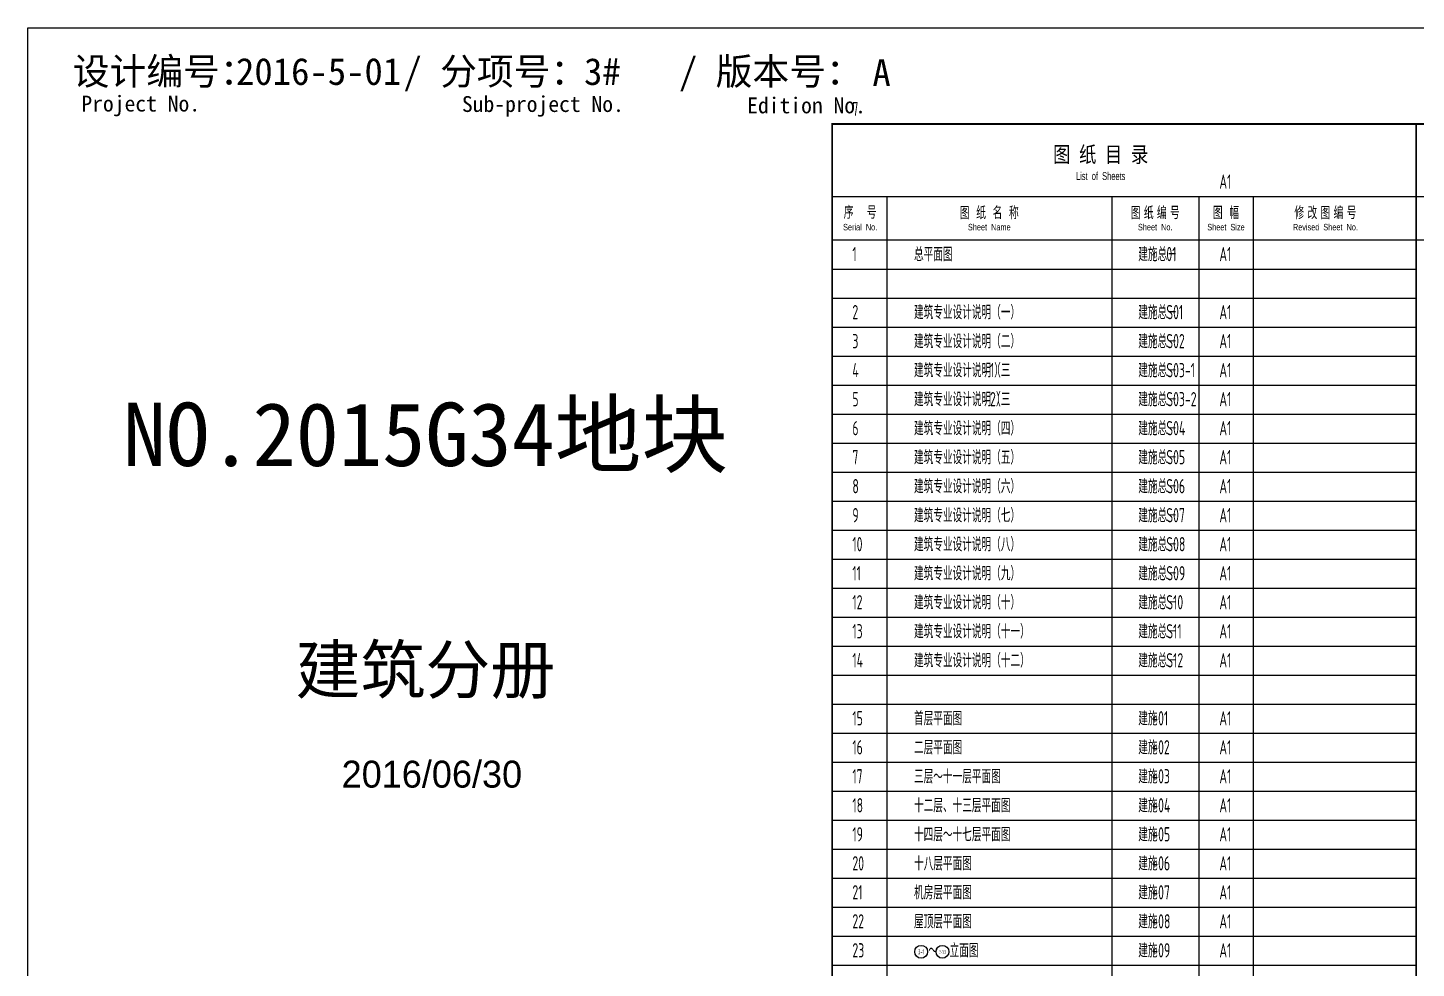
# Model space of a CAD drawing. Extents: x -59851 to 653804, y -249523 to 437614.
# Drawn here: x 278136 to 321876, y 262311 to 291952 of the extents above; entities that cross this region are included whole.
import ezdxf
from ezdxf.enums import TextEntityAlignment as Align

# ---------------------------------------------------------------- set-up
doc = ezdxf.new("R2010")
doc.units = 0
doc.header["$LTSCALE"] = 1000
doc.header["$MEASUREMENT"] = 0
for name, color, linetype in [('LABEL_FIXBOX_PM', 7, 'Continuous'), ('LABEL_FIXTXT_PM', 3, 'Continuous'), ('LABEL_TXT_PM', 1, 'Continuous'), ('PUB_TEXT', 7, 'Continuous')]:
    doc.layers.add(name, color=color, linetype=linetype)
doc.styles.add('LABEL_FIXBOX_PM', font='simhei.ttf', dxfattribs={"width": 0.8})
doc.styles.add('LABEL_FIXTXT_PM', font='pm_njadri_r.shx', dxfattribs={"width": 0.7, "bigfont": 'pm_njadri_hztxt.shx'})
doc.styles.add('LABEL_SONG_PM', font='')
doc.styles.add('LABEL_TXT_PM', font='pm_njadri_romans1.shx', dxfattribs={"width": 0.7, "bigfont": 'pm_njadri_hztxt.shx'})
doc.styles.get("Standard").update_dxf_attribs({"font": 'gbenor.shx', "width": 0.7, "bigfont": 'gbcbig.shx'})
doc.styles.get('LABEL_SONG_PM').set_extended_font_data('SimSun')

# ---------------------------------------------------------------- blocks, each defined once
blk = doc.blocks.new('PMSheet_A1SGTML_20150113_5-3892015052617353002')
at = {"layer": 'LABEL_FIXBOX_PM'}
for p, q in [((270.574726841923, 540.8042221014246), (270.5747268419224, 69.94707924428113)), ((341.4680119920039, 540.8042221014246), (341.4680119920039, 69.94707924428113)), ((368.8965834205743, 540.8042221014246), (368.8965834205743, 69.94707924428113)), ((386.0394405634317, 540.8042221014246), (386.0394405634323, 69.94707924428113)), ((253.4318696990662, 517.9470792442826), (437.3959993859352, 517.9470792442826)), ((253.4318696990662, 508.8042221014252), (437.3959993859352, 508.8042221014252)), ((253.4318696990662, 499.6613649585678), (437.3959993859352, 499.6613649585678)), ((253.4318696990662, 490.518507815711), (437.3959993859352, 490.518507815711)), ((253.4318696990662, 481.3756506728536), (437.3959993859352, 481.3756506728536)), ((253.4318696990662, 472.2327935299962), (437.3959993859352, 472.2327935299962)), ((253.4318696990662, 463.0899363871394), (437.3959993859352, 463.0899363871394)), ((253.4318696990662, 453.947079244282), (437.3959993859352, 453.947079244282)), ((253.4318696990662, 444.8042221014246), (437.3959993859352, 444.8042221014246)), ((253.4318696990656, 435.6613649585678), (437.3959993859352, 435.6613649585678)), ((253.4318696990656, 426.5185078157104), (437.3959993859352, 426.5185078157104)), ((253.4318696990656, 417.3756506728536), (437.3959993859352, 417.3756506728536)), ((253.4318696990656, 408.2327935299962), (437.3959993859352, 408.2327935299962)), ((253.4318696990656, 399.0899363871391), (437.3959993859352, 399.0899363871391)), ((253.4318696990656, 389.947079244282), (437.3959993859352, 389.947079244282)), ((253.4318696990656, 380.8042221014249), (437.3959993859352, 380.8042221014249)), ((253.4318696990656, 371.6613649585681), (437.3959993859352, 371.6613649585681)), ((253.4318696990656, 362.5185078157107), (437.3959993859352, 362.5185078157107)), ((253.4318696990656, 353.3756506728536), (437.3959993859352, 353.3756506728536)), ((253.4318696990656, 344.2327935299965), (437.3959993859352, 344.2327935299965)), ((253.4318696990656, 335.0899363871391), (437.3959993859352, 335.0899363871391)), ((253.4318696990656, 325.9470792442823), (437.3959993859352, 325.9470792442823)), ((253.4318696990662, 316.8042221014255), (437.3959993859352, 316.8042221014255)), ((253.4318696990662, 307.6613649585681), (437.3959993859352, 307.6613649585681)), ((253.4318696990662, 298.5185078157107), (437.3959993859352, 298.5185078157107))]:
    blk.add_line(p, q, dxfattribs=at)
blk.add_lwpolyline([(0, 594), (841, 594), (841, 7.275957614183426e-14), (0, 0)], close=True, dxfattribs=at)
at = {"layer": 'LABEL_FIXBOX_PM', "const_width": 0.5714285714285714}
for points in [[(253.4318696990656, 563.6613649585661), (253.4318696990656, 69.94707924428113), (437.3959993859352, 69.94707924428113), (437.3959993859357, 563.6613649585667)], [(437.3959993859357, 563.6613649585667), (437.3959993859357, 69.94707924428171), (621.3601290728053, 69.94707924428171), (621.3601290728059, 563.6613649585672)]]:
    blk.add_lwpolyline(points, close=True, dxfattribs=at)
at = {"layer": 'LABEL_FIXBOX_PM', "const_width": 0.4}
for points in [[(253.4318696990662, 540.8042221014246), (437.3959993859357, 540.8042221014246)], [(437.3959993859363, 540.8042221014243), (621.3601290728059, 540.8042221014243)], [(253.4318696990656, 527.0899363871388), (437.3959993859352, 527.0899363871388)], [(437.3959993859357, 527.0899363871386), (621.3601290728053, 527.0899363871386)]]:
    blk.add_lwpolyline(points, dxfattribs=at)
at = {"layer": 'LABEL_FIXBOX_PM', "style": 'LABEL_SONG_PM'}
for s, p in [('Project No.', (35.58469079655566, 569.4820434016062)), ('Sub-project No.', (162.2769172202222, 569.347693808293)), ('Edition No.', (245.3200738560539, 569.6305140001001))]:
    blk.add_text(s, height=5, dxfattribs=at).set_placement(p, align=Align.MIDDLE)
at = {"layer": 'LABEL_FIXBOX_PM'}
for s, height, style, width, p in [('图 纸 目 录', 5, 'LABEL_FIXBOX_PM', 0.8, (337.991090944212, 554.1561249017725)), ('List  of  Sheets', 2.514285714285714, 'LABEL_FIXTXT_PM', 0.7, (337.991090944212, 547.3197881489128)), ('序    号', 4, 'LABEL_FIXTXT_PM', 0.7, (262.2163917666255, 536.0077102626905)), ('图  纸  名  称', 4, 'LABEL_FIXTXT_PM', 0.7, (302.8986607502011, 535.8803077980938)), ('图 纸 编 号', 4, 'LABEL_FIXTXT_PM', 0.7, (355.1822977062891, 535.8803077980938)), ('图  幅', 4, 'LABEL_FIXTXT_PM', 0.7, (377.4680119920039, 535.8803077980938)), ('修 改 图 编 号', 4, 'LABEL_FIXTXT_PM', 0.7, (408.7858452750021, 535.8803077980938)), ('Serial  No.', 2.057142857142857, 'LABEL_FIXTXT_PM', 0.7, (262.2163917666255, 531.2002744175492)), ('Sheet  Name', 2.057142857142857, 'LABEL_FIXTXT_PM', 0.7, (302.8986607502011, 531.2002744175486)), ('Sheet  No.', 2.057142857142857, 'LABEL_FIXTXT_PM', 0.7, (355.1822977062891, 531.2002744175486)), ('Sheet  Size', 2.057142857142857, 'LABEL_FIXTXT_PM', 0.7, (377.4680119920039, 531.2002744175486)), ('Revised  Sheet  No.', 2.057142857142857, 'LABEL_FIXTXT_PM', 0.7, (408.7858452750021, 531.2002744175486))]:
    blk.add_text(s, height=height, dxfattribs=dict(at, style=style, width=width)).set_placement(p, align=Align.MIDDLE)
at = {"layer": 'LABEL_FIXTXT_PM', "style": 'LABEL_SONG_PM'}
blk.add_text('设计编号：        / 分项号：     / 版本号：', height=8.494949494949498, dxfattribs=at).set_placement((14.17239798694238, 576.0234396386388))
at = {"layer": 'LABEL_TXT_PM'}
for tag, p, height, style in [('设计编号', (65.61638941911166, 575.9883602261345), 8.494949, 'LABEL_SONG_PM'), ('分项号', (175.237360528881, 575.9618944729347), 8.494949, 'LABEL_SONG_PM'), ('版本号', (266.0767784222251, 575.5964215740931), 8.494949, 'LABEL_SONG_PM'), ('专业负责', (83.09723373105109, 248.5235052103308), 12, 'LABEL_TXT_PM'), ('审核', (84.23000752039253, 224.6794299683985), 12, 'LABEL_TXT_PM'), ('校对', (84.98858534144937, 201.9911810676337), 12, 'LABEL_TXT_PM'), ('设计', (84.7530085066089, 177.6348317165603), 12, 'LABEL_TXT_PM'), ('绘制', (85.9691702346236, 154.4641493467518), 12, 'LABEL_TXT_PM')]:
    blk.add_attdef(tag, p, '', height=height, dxfattribs=dict(at, style=style))
for tag, height, style, p in [('工程名称', 20, 'LABEL_FIXBOX_PM', (125.2916091350064, 455.8653963203076)), ('专业分册', 15, 'LABEL_FIXBOX_PM', (125.2665108964301, 384.1910563287698)), ('日期', 8.494949, 'LABEL_TXT_PM', (127.3030099878687, 354.5123581557942))]:
    blk.add_attdef(tag, text='', height=height, dxfattribs=dict(at, style=style)).set_placement(p, align=Align.CENTER)
at = {"layer": 'LABEL_TXT_PM', "style": 'LABEL_TXT_PM', "width": 0.7}
for tag, p in [('专业负责签名', (189.5830663018158, 248.4154533542717)), ('审核签名', (189.5830663018158, 224.4762512473868)), ('校对签名', (189.5830663018158, 202.3340554370685)), ('设计签名', (189.5830663018158, 176.8138191310256)), ('绘制签名', (189.5830663018158, 154.6176306466285))]:
    blk.add_attdef(tag, text='', height=12, dxfattribs=at).set_placement(p, align=Align.CENTER)

msp = doc.modelspace()

# ---------------------------------------------------------------- linework, layer by layer
at = {"layer": 'PUB_TEXT'}
for centre in [(306279.5911705826, 262830.1292027344), (306950.7613833486, 262830.1292027344)]:
    msp.add_circle(centre, 202.5, dxfattribs=at)

# ---------------------------------------------------------------- block references
ref = msp.add_blockref('PMSheet_A1SGTML_20150113_5-3892015052617353002', (278136.2163027599, 232551.6536266137), dxfattribs=dict(xscale=100, yscale=100, zscale=100))
ref.add_attrib('设计编号', '2016-5-01', (284697.855244671, 290150.4896492272), dxfattribs={"layer": 'LABEL_TXT_PM', "height": 849.4949, "style": 'LABEL_SONG_PM'})
ref.add_attrib('分项号', '3#', (295659.9523556479, 290147.8430739072), dxfattribs={"layer": 'LABEL_TXT_PM', "height": 849.4949, "style": 'LABEL_SONG_PM'})
ref.add_attrib('版本号', 'A', (304743.8941449823, 290111.295784023), dxfattribs={"layer": 'LABEL_TXT_PM', "height": 849.4949, "style": 'LABEL_SONG_PM'})
ref.add_attrib('日期', '2016/06/30', dxfattribs={"layer": 'LABEL_TXT_PM', "height": 849.4949, "style": 'LABEL_TXT_PM'}).set_placement((290866.5173015469, 268002.8894421932), align=Align.CENTER)
ref.add_attrib('专业分册', '建筑分册', dxfattribs={"layer": 'LABEL_TXT_PM', "height": 1500, "style": 'LABEL_FIXBOX_PM'}).set_placement((290662.8673924028, 270970.7592594906), align=Align.CENTER)
ref.add_attrib('工程名称', 'NO.2015G34地块', dxfattribs={"layer": 'LABEL_TXT_PM', "height": 2000, "style": 'LABEL_FIXBOX_PM'}).set_placement((290665.3772162606, 278138.1932586444), align=Align.CENTER)

# ---------------------------------------------------------------- texts
at = {"layer": 'PUB_TEXT', "width": 0.7}
for s, height, p in [('7', 450, (304113.7810721627, 289164.4149170198)), ('A1', 450, (315675.7763521799, 286878.7006313057)), ('1', 450, (304113.7810721627, 284592.9863455915)), ('总平面图', 434.0425531914893, (306054.5911705826, 284592.9863455915)), ('建施总－', 434.0425531914893, (313119.6160431422, 284592.9863455915)), ('01', 450, (314004.296894206, 284592.9863455915)), ('A1', 450, (315675.7763521798, 284592.9863455915)), ('2', 450, (304113.7810721627, 282764.41491702)), ('建筑专业设计说明（一）', 434.0425531914893, (306054.5911705826, 282764.4149170201)), ('建施总－', 434.0425531914893, (313119.6160431422, 282764.4149170201)), ('S01', 450, (314004.296894206, 282764.4149170201)), ('A1', 450, (315675.7763521798, 282764.4149170201)), ('3', 450, (304113.7810721627, 281850.1292027343)), ('建筑专业设计说明（二）', 434.0425531914893, (306054.5911705826, 281850.1292027344)), ('建施总－', 434.0425531914893, (313119.6160431422, 281850.1292027344)), ('S02', 450, (314004.296894206, 281850.1292027344)), ('A1', 450, (315675.7763521798, 281850.1292027344)), ('4', 450, (304113.7810721627, 280935.8434884486)), ('建筑专业设计说明（三', 434.0425531914893, (306054.5911705826, 280935.8434884487)), ('-1', 450, (308266.2932982422, 280935.8434884487)), ('）', 434.0425531914893, (308581.2932982422, 280935.8434884487)), ('建施总－', 434.0425531914893, (313119.6160431422, 280935.8434884486)), ('S03-1', 450, (314004.296894206, 280935.8434884486)), ('A1', 450, (315675.7763521798, 280935.8434884487)), ('5', 450, (304113.7810721627, 280021.5577741629)), ('建筑专业设计说明（三', 434.0425531914893, (306054.5911705826, 280021.557774163)), ('-2', 450, (308266.2932982422, 280021.557774163)), ('）', 434.0425531914893, (308633.7932982422, 280021.557774163)), ('建施总－', 434.0425531914893, (313119.6160431422, 280021.5577741629)), ('S03-2', 450, (314004.296894206, 280021.5577741629)), ('A1', 450, (315675.7763521799, 280021.557774163)), ('6', 450, (304113.7810721627, 279107.2720598771)), ('建筑专业设计说明（四）', 434.0425531914893, (306054.5911705826, 279107.2720598772)), ('建施总－', 434.0425531914893, (313119.6160431422, 279107.2720598772)), ('S04', 450, (314004.296894206, 279107.2720598772)), ('A1', 450, (315675.7763521799, 279107.2720598772)), ('7', 450, (304113.7810721627, 278192.9863455914)), ('建筑专业设计说明（五）', 434.0425531914893, (306054.5911705826, 278192.9863455915)), ('建施总－', 434.0425531914893, (313119.6160431422, 278192.9863455915)), ('S05', 450, (314004.296894206, 278192.9863455915)), ('A1', 450, (315675.7763521799, 278192.9863455915)), ('建筑专业设计说明（六）', 434.0425531914893, (306054.5911705826, 277278.7006313057)), ('建施总－', 434.0425531914893, (313119.6160431422, 277278.7006313057)), ('8', 450, (304113.7810721627, 277278.7006313057)), ('S06', 450, (314004.296894206, 277278.7006313057)), ('A1', 450, (315675.7763521799, 277278.7006313058)), ('9', 450, (304113.7810721627, 276364.41491702)), ('建筑专业设计说明（七）', 434.0425531914893, (306054.5911705826, 276364.4149170201)), ('建施总－', 434.0425531914893, (313119.6160431422, 276364.4149170201)), ('S07', 450, (314004.296894206, 276364.4149170201)), ('A1', 450, (315675.7763521799, 276364.4149170201)), ('10', 450, (304113.7810721626, 275450.1292027343)), ('建筑专业设计说明（八）', 434.0425531914893, (306054.5911705826, 275450.1292027343)), ('建施总－', 434.0425531914893, (313119.6160431422, 275450.1292027343)), ('S08', 450, (314004.296894206, 275450.1292027343)), ('A1', 450, (315675.7763521799, 275450.1292027344)), ('11', 450, (304113.7810721626, 274535.8434884485)), ('建筑专业设计说明（九）', 434.0425531914893, (306054.5911705826, 274535.8434884486)), ('建施总－', 434.0425531914893, (313119.6160431422, 274535.8434884486)), ('S09', 450, (314004.296894206, 274535.8434884486)), ('A1', 450, (315675.7763521799, 274535.8434884486)), ('12', 450, (304113.7810721626, 273621.5577741628)), ('建筑专业设计说明（十）', 434.0425531914893, (306054.5911705826, 273621.5577741629)), ('建施总－', 434.0425531914893, (313119.6160431422, 273621.5577741629)), ('S10', 450, (314004.296894206, 273621.5577741629)), ('A1', 450, (315675.7763521799, 273621.557774163)), ('13', 450, (304113.7810721626, 272707.2720598771)), ('建筑专业设计说明（十一）', 434.0425531914893, (306054.5911705826, 272707.2720598772)), ('建施总－', 434.0425531914893, (313119.6160431422, 272707.2720598772)), ('S11', 450, (314004.296894206, 272707.2720598772)), ('A1', 450, (315675.7763521799, 272707.2720598772)), ('14', 450, (304113.7810721626, 271792.9863455914)), ('建筑专业设计说明（十二）', 434.0425531914893, (306054.5911705826, 271792.9863455915)), ('建施总－', 434.0425531914893, (313119.6160431422, 271792.9863455915)), ('S12', 450, (314004.296894206, 271792.9863455915)), ('A1', 450, (315675.7763521799, 271792.9863455915)), ('15', 450, (304113.7810721626, 269964.41491702)), ('首层平面图', 434.0425531914893, (306054.5911705826, 269964.4149170201)), ('建施', 434.0425531914893, (313119.6160431422, 269964.4149170201)), ('-01', 450, (313561.9564686741, 269964.4149170201)), ('A1', 450, (315675.7763521799, 269964.4149170201)), ('16', 450, (304113.7810721626, 269050.1292027343)), ('二层平面图', 434.0425531914893, (306054.5911705826, 269050.1292027344)), ('建施', 434.0425531914893, (313119.6160431422, 269050.1292027343)), ('-02', 450, (313561.9564686741, 269050.1292027343)), ('A1', 450, (315675.7763521799, 269050.1292027343)), ('17', 450, (304113.7810721626, 268135.8434884486)), ('三层～十一层平面图', 434.0425531914893, (306054.5911705826, 268135.8434884488)), ('建施', 434.0425531914893, (313119.6160431422, 268135.8434884486)), ('-03', 450, (313561.9564686741, 268135.8434884486)), ('A1', 450, (315675.7763521799, 268135.8434884486)), ('十二层、十三层平面图', 434.0425531914893, (306054.5911705826, 267221.557774163)), ('建施', 434.0425531914893, (313119.6160431422, 267221.557774163)), ('18', 450, (304113.7810721626, 267221.5577741629)), ('-04', 450, (313561.9564686741, 267221.557774163)), ('A1', 450, (315675.7763521799, 267221.557774163)), ('19', 450, (304113.7810721626, 266307.2720598772)), ('十四层～十七层平面图', 434.0425531914893, (306054.5911705826, 266307.2720598773)), ('建施', 434.0425531914893, (313119.6160431422, 266307.2720598772)), ('-05', 450, (313561.9564686741, 266307.2720598772)), ('A1', 450, (315675.7763521799, 266307.2720598772)), ('20', 450, (304113.7810721626, 265392.9863455915)), ('十八层平面图', 434.0425531914893, (306054.5911705826, 265392.9863455916)), ('建施', 434.0425531914893, (313119.6160431422, 265392.9863455915)), ('-06', 450, (313561.9564686741, 265392.9863455915)), ('A1', 450, (315675.7763521799, 265392.9863455915)), ('21', 450, (304113.7810721626, 264478.7006313057)), ('机房层平面图', 434.0425531914893, (306054.5911705826, 264478.7006313058)), ('建施', 434.0425531914893, (313119.6160431422, 264478.7006313058)), ('-07', 450, (313561.9564686741, 264478.7006313058)), ('A1', 450, (315675.7763521799, 264478.7006313058)), ('22', 450, (304113.7810721626, 263564.41491702)), ('屋顶层平面图', 434.0425531914893, (306054.5911705826, 263564.4149170201)), ('建施', 434.0425531914893, (313119.6160431422, 263564.41491702)), ('-08', 450, (313561.9564686741, 263564.41491702)), ('A1', 450, (315675.7763521799, 263564.41491702)), ('23', 450, (304113.7810721626, 262650.1292027343)), ('～', 434.0425531914893, (306504.5911705826, 262650.1292027344)), ('立面图', 434.0425531914893, (307175.7613833486, 262650.1292027344)), ('建施', 434.0425531914893, (313119.6160431422, 262650.1292027343)), ('-09', 450, (313561.9564686741, 262650.1292027343)), ('A1', 450, (315675.7763521799, 262650.1292027343))]:
    msp.add_text(s, height=height, dxfattribs=at).set_placement(p)
at = {"layer": 'PUB_TEXT'}
for s, height, width, p, p2 in [('3-1', 156.3561741828874, 0.8157877393706009, (306186.5834467167, 262751.951115643), (306372.5988944485, 262751.951115643)), ('3-S3', 113.5128554214691, 0.8136951455384904, (306843.3325328776, 262773.3727750237), (307058.1902338195, 262773.3727750237))]:
    msp.add_text(s, height=height, dxfattribs=dict(at, width=width)).set_placement(p, p2, align=Align.FIT)

doc.saveas('drawing.dxf')
